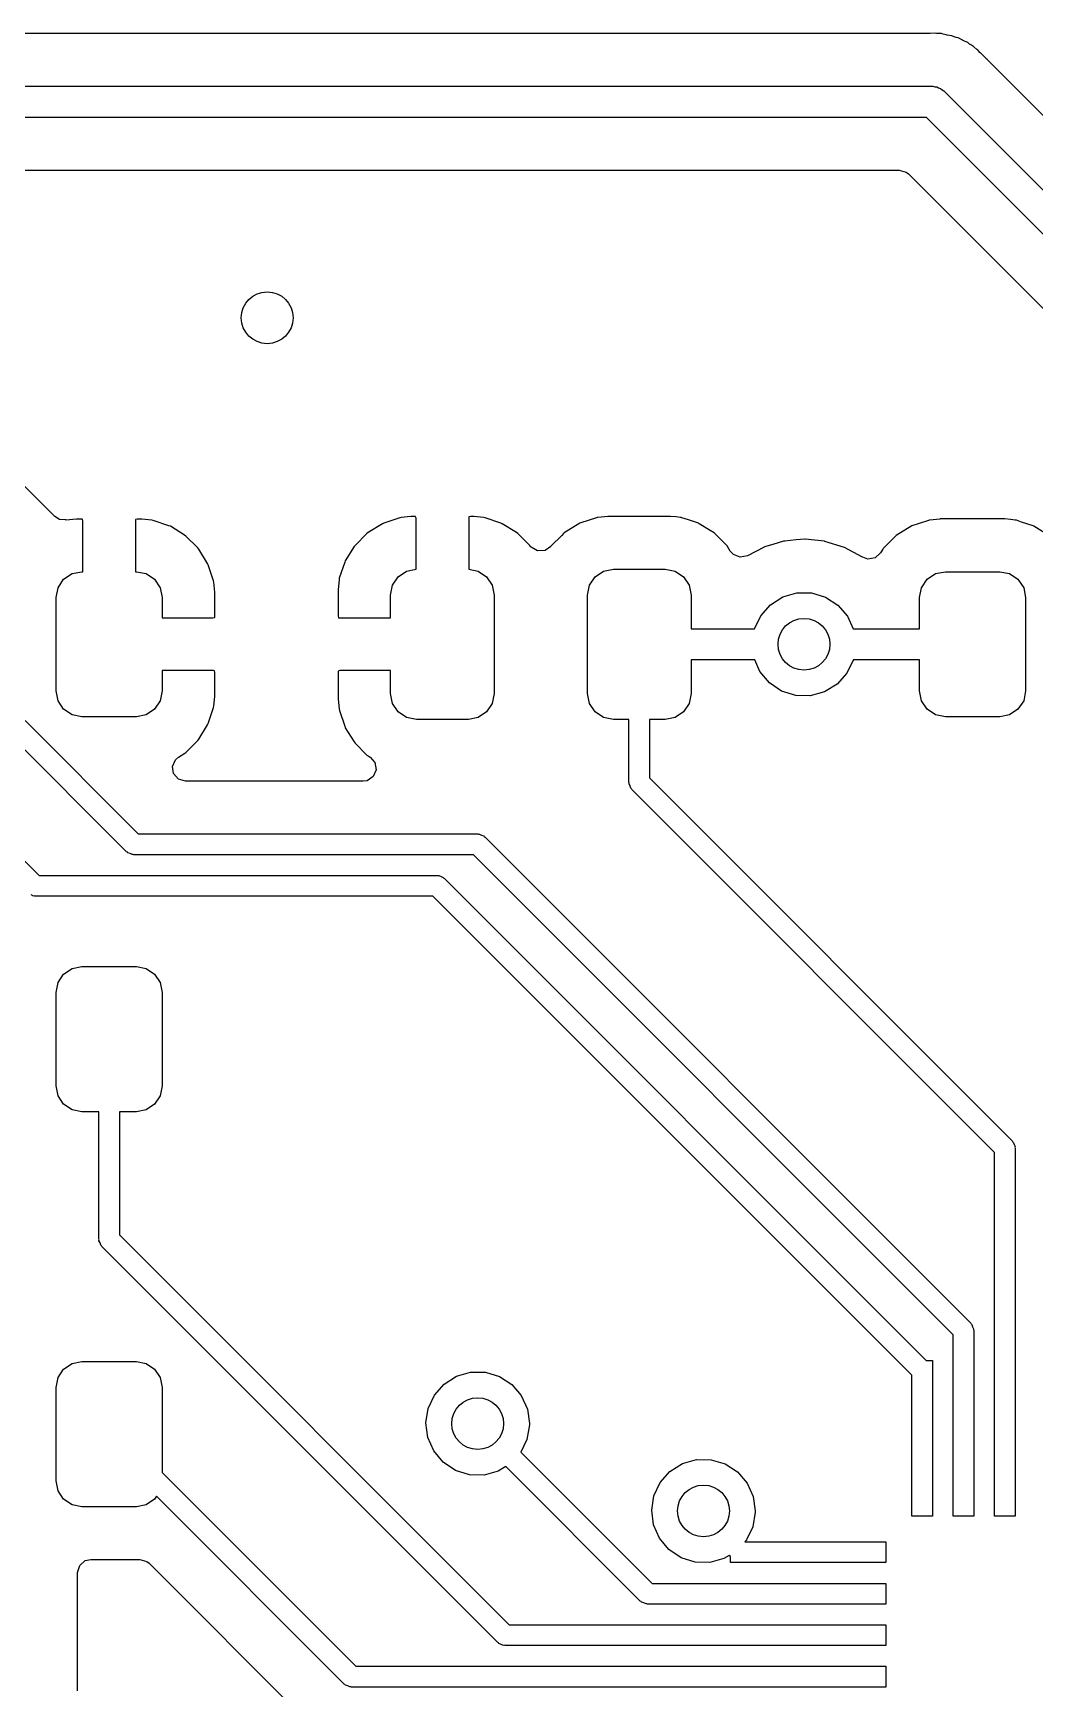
# Model space of a CAD drawing. Extents: x 87 to 209, y -135 to -60.
# Drawn here: x 155.73 to 165.4, y -94.11 to -78.13 of the extents above; entities that cross this region are included whole.
import ezdxf

# ---------------------------------------------------------------- set-up
doc = ezdxf.new("R2010")
doc.units = 0
doc.layers.add('BLACK', color=7, linetype='CONTINUOUS')

msp = doc.modelspace()

# ---------------------------------------------------------------- linework, layer by layer
at = {"layer": 'BLACK', "linetype": 'CONTINUOUS'}
for p, q in [((164.377, -78.1375), (150.977, -78.1375)), ((164.389, -78.1369), (164.377, -78.1375)), ((164.435, -78.1326), (164.389, -78.1369)), ((164.451, -78.1351), (164.435, -78.1326)), ((164.456, -78.1359), (164.451, -78.1351)), ((164.476, -78.1375), (164.456, -78.1359)), ((164.497, -78.1375), (164.476, -78.1375)), ((164.514, -78.1418), (164.497, -78.1375)), ((164.542, -78.149), (164.514, -78.1418)), ((164.554, -78.1514), (164.542, -78.149)), ((164.599, -78.1586), (164.554, -78.1514)), ((164.619, -78.1671), (164.599, -78.1586)), ((164.638, -78.1735), (164.619, -78.1671)), ((164.659, -78.1789), (164.638, -78.1735)), ((164.665, -78.1827), (164.659, -78.1789)), ((164.699, -78.2011), (164.665, -78.1827)), ((164.665, -78.1827), (164.665, -78.1827)), ((164.71, -78.2063), (164.699, -78.2011)), ((164.745, -78.2215), (164.71, -78.2063)), ((164.752, -78.2247), (164.745, -78.2215)), ((164.745, -78.2215), (164.745, -78.2215)), ((164.758, -78.2296), (164.752, -78.2247)), ((164.769, -78.2378), (164.758, -78.2296)), ((164.786, -78.2487), (164.769, -78.2378)), ((164.797, -78.2552), (164.786, -78.2487)), ((164.804, -78.259), (164.797, -78.2552)), ((164.81, -78.2645), (164.804, -78.259)), ((164.838, -78.2906), (164.81, -78.2645)), ((164.847, -78.2984), (164.838, -78.2906)), ((164.851, -78.3011), (164.847, -78.2984)), ((164.871, -78.3216), (164.851, -78.3011)), ((164.874, -78.3244), (164.871, -78.3216)), ((164.926, -78.3729), (164.874, -78.3244)), ((164.93, -78.3796), (164.926, -78.3729)), ((164.938, -78.3884), (164.93, -78.3796)), ((164.93, -78.3796), (164.93, -78.3796)), ((167.062, -80.5121), (164.938, -78.3884)), ((133.736, -78.646), (164.414, -78.646)), ((164.414, -78.646), (164.433, -78.6511)), ((164.433, -78.6511), (164.453, -78.6511)), ((164.453, -78.6511), (164.47, -78.661)), ((164.47, -78.661), (164.489, -78.6661)), ((164.489, -78.6661), (164.503, -78.6801)), ((164.503, -78.6801), (164.52, -78.6899)), ((164.52, -78.6899), (166.73, -80.8997)), ((164.352, -78.946), (133.736, -78.946)), ((166.472, -81.066), (164.352, -78.946)), ((134.299, -79.4545), (164.089, -79.4545)), ((164.089, -79.4545), (164.157, -79.4745)), ((164.157, -79.4745), (164.178, -79.4914)), ((164.178, -79.4914), (165.927, -81.2398)), ((155.939, -82.7956), (155.633, -82.4892)), ((155.984, -82.8245), (155.939, -82.7956)), ((156.043, -82.8288), (155.984, -82.8245)), ((156.044, -82.8314), (156.043, -82.8288)), ((156.146, -82.8207), (156.044, -82.8314)), ((156.153, -82.8204), (156.146, -82.8207)), ((156.195, -82.8204), (156.153, -82.8204)), ((156.202, -82.8221), (156.195, -82.8204)), ((156.204, -82.8233), (156.202, -82.8221)), ((156.208, -82.8385), (156.204, -82.8233)), ((156.208, -83.3284), (156.208, -82.8385)), ((156.718, -82.8263), (156.716, -82.8339)), ((156.716, -82.8339), (156.716, -83.3284)), ((156.719, -82.8249), (156.718, -82.8263)), ((156.734, -82.8204), (156.719, -82.8249)), ((156.772, -82.8204), (156.734, -82.8204)), ((156.778, -82.8207), (156.772, -82.8204)), ((156.873, -82.8304), (156.778, -82.8207)), ((156.886, -82.8333), (156.873, -82.8304)), ((157.04, -82.8844), (156.886, -82.8333)), ((157.053, -82.8906), (157.04, -82.8844)), ((157.191, -82.9756), (157.053, -82.8906)), ((159.1, -82.8662), (158.962, -82.9515)), ((159.113, -82.86), (159.1, -82.8662)), ((159.267, -82.8085), (159.113, -82.86)), ((159.28, -82.8057), (159.267, -82.8085)), ((159.376, -82.7957), (159.28, -82.8057)), ((159.383, -82.7954), (159.376, -82.7957)), ((159.412, -82.7954), (159.383, -82.7954)), ((159.42, -82.7971), (159.412, -82.7954)), ((159.421, -82.7983), (159.42, -82.7971)), ((159.426, -82.8135), (159.421, -82.7983)), ((159.426, -83.3042), (159.426, -82.8135)), ((159.935, -82.8013), (159.934, -82.8089)), ((159.934, -82.8089), (159.934, -83.3042)), ((159.936, -82.7999), (159.935, -82.8013)), ((159.952, -82.7954), (159.936, -82.7999)), ((159.977, -82.7954), (159.952, -82.7954)), ((159.983, -82.7957), (159.977, -82.7954)), ((160.078, -82.8054), (159.983, -82.7957)), ((160.091, -82.8083), (160.078, -82.8054)), ((160.245, -82.8594), (160.091, -82.8083)), ((160.258, -82.8656), (160.245, -82.8594)), ((160.396, -82.9506), (160.258, -82.8656)), ((161.006, -82.8618), (160.855, -82.9549)), ((161.097, -82.8314), (161.006, -82.8618)), ((161.167, -82.8081), (161.097, -82.8314)), ((161.173, -82.8059), (161.167, -82.8081)), ((161.167, -82.8081), (161.167, -82.8081)), ((161.18, -82.8052), (161.173, -82.8059)), ((161.276, -82.7952), (161.18, -82.8052)), ((161.18, -82.8052), (161.18, -82.8052)), ((161.279, -82.7949), (161.276, -82.7952)), ((161.276, -82.7952), (161.276, -82.7952)), ((161.88, -82.7949), (161.279, -82.7949)), ((161.935, -82.8005), (161.88, -82.7949)), ((161.978, -82.8049), (161.935, -82.8005)), ((161.984, -82.8056), (161.978, -82.8049)), ((161.978, -82.8049), (161.978, -82.8049)), ((161.991, -82.8078), (161.984, -82.8056)), ((162.054, -82.8286), (161.991, -82.8078)), ((161.991, -82.8078), (161.991, -82.8078)), ((162.152, -82.8613), (162.054, -82.8286)), ((162.159, -82.8651), (162.152, -82.8613)), ((162.266, -82.9314), (162.159, -82.8651)), ((162.159, -82.8651), (162.159, -82.8651)), ((164.211, -82.8868), (164.06, -82.9799)), ((164.274, -82.8656), (164.211, -82.8868)), ((164.372, -82.8331), (164.274, -82.8656)), ((164.378, -82.8309), (164.372, -82.8331)), ((164.372, -82.8331), (164.372, -82.8331)), ((164.385, -82.8302), (164.378, -82.8309)), ((164.481, -82.8202), (164.385, -82.8302)), ((164.385, -82.8302), (164.385, -82.8302)), ((164.484, -82.8199), (164.481, -82.8202)), ((164.481, -82.8202), (164.481, -82.8202)), ((165.11, -82.8199), (164.484, -82.8199)), ((165.165, -82.8255), (165.11, -82.8199)), ((165.208, -82.8299), (165.165, -82.8255)), ((165.214, -82.8306), (165.208, -82.8299)), ((165.208, -82.8299), (165.208, -82.8299)), ((165.221, -82.8328), (165.214, -82.8306)), ((165.271, -82.8494), (165.221, -82.8328)), ((165.221, -82.8328), (165.221, -82.8328)), ((165.382, -82.8863), (165.271, -82.8494)), ((165.389, -82.8901), (165.382, -82.8863)), ((165.527, -82.9753), (165.389, -82.8901)), ((165.389, -82.8901), (165.389, -82.8901)), ((157.203, -82.9847), (157.191, -82.9756)), ((157.318, -83.0992), (157.203, -82.9847)), ((158.95, -82.9605), (158.836, -83.0752)), ((158.962, -82.9515), (158.95, -82.9605)), ((160.408, -82.9597), (160.396, -82.9506)), ((160.523, -83.0742), (160.408, -82.9597)), ((160.831, -82.9791), (160.73, -83.0801)), ((160.85, -82.9601), (160.831, -82.9791)), ((160.855, -82.9549), (160.85, -82.9601)), ((162.303, -82.9541), (162.266, -82.9314)), ((162.428, -83.0791), (162.303, -82.9541)), ((162.974, -83.0347), (162.869, -83.0656)), ((162.98, -83.033), (162.974, -83.0347)), ((162.974, -83.0347), (162.974, -83.0347)), ((162.986, -83.0324), (162.98, -83.033)), ((163.094, -83.0226), (162.986, -83.0324)), ((162.986, -83.0324), (162.986, -83.0324)), ((163.177, -83.015), (163.094, -83.0226)), ((163.183, -83.0157), (163.177, -83.015)), ((163.367, -83.0351), (163.183, -83.0157)), ((163.183, -83.0157), (163.183, -83.0157)), ((163.373, -83.0357), (163.367, -83.0351)), ((163.367, -83.0351), (163.367, -83.0351)), ((163.562, -83.0942), (163.373, -83.0357)), ((164.06, -82.9799), (163.935, -83.1051)), ((157.327, -83.1106), (157.318, -83.0992)), ((157.412, -83.2484), (157.327, -83.1106)), ((158.827, -83.0866), (158.742, -83.2246)), ((158.836, -83.0752), (158.827, -83.0866)), ((160.531, -83.0843), (160.523, -83.0742)), ((160.538, -83.0928), (160.531, -83.0843)), ((160.599, -83.1285), (160.538, -83.0928)), ((160.67, -83.1252), (160.599, -83.1285)), ((160.727, -83.0846), (160.67, -83.1252)), ((160.73, -83.0801), (160.727, -83.0846)), ((162.459, -83.1297), (162.428, -83.0791)), ((162.489, -83.1629), (162.459, -83.1297)), ((162.555, -83.1889), (162.489, -83.1629)), ((162.625, -83.1751), (162.555, -83.1889)), ((162.785, -83.0917), (162.625, -83.1751)), ((162.79, -83.0888), (162.785, -83.0917)), ((162.785, -83.0917), (162.785, -83.0917)), ((162.869, -83.0656), (162.79, -83.0888)), ((163.736, -83.1883), (163.562, -83.0942)), ((163.737, -83.1877), (163.736, -83.1883)), ((163.786, -83.2063), (163.737, -83.1877)), ((163.856, -83.1949), (163.786, -83.2063)), ((163.909, -83.1474), (163.856, -83.1949)), ((163.931, -83.1113), (163.909, -83.1474)), ((163.935, -83.1051), (163.931, -83.1113)), ((163.931, -83.1113), (163.931, -83.1113)), ((156.023, -83.4016), (156.104, -83.3474)), ((156.104, -83.3474), (156.2, -83.3284)), ((156.2, -83.3284), (156.208, -83.3284)), ((156.716, -83.3284), (156.725, -83.3284)), ((156.725, -83.3284), (156.82, -83.3474)), ((156.82, -83.3474), (156.901, -83.4016)), ((157.418, -83.2616), (157.412, -83.2484)), ((157.469, -83.4158), (157.418, -83.2616)), ((158.736, -83.2378), (158.684, -83.3921)), ((158.742, -83.2246), (158.736, -83.2378)), ((159.199, -83.4577), (159.253, -83.3766)), ((159.253, -83.3766), (159.334, -83.3224)), ((159.334, -83.3224), (159.426, -83.3042)), ((159.934, -83.3042), (160.025, -83.3224)), ((160.025, -83.3224), (160.106, -83.3766)), ((160.106, -83.3766), (160.161, -83.4577)), ((161.099, -83.4577), (161.153, -83.3766)), ((161.153, -83.3766), (161.234, -83.3224)), ((161.234, -83.3224), (161.33, -83.3034)), ((161.33, -83.3034), (161.83, -83.3034)), ((161.83, -83.3034), (161.925, -83.3224)), ((161.925, -83.3224), (162.006, -83.3766)), ((162.006, -83.3766), (162.061, -83.4577)), ((164.358, -83.4016), (164.439, -83.3474)), ((164.439, -83.3474), (164.535, -83.3284)), ((164.535, -83.3284), (165.06, -83.3284)), ((165.06, -83.3284), (165.155, -83.3474)), ((165.155, -83.3474), (165.236, -83.4016)), ((155.95, -83.5784), (155.969, -83.4827)), ((155.969, -83.4827), (156.023, -83.4016)), ((156.901, -83.4016), (156.956, -83.4827)), ((156.956, -83.4827), (156.975, -83.5784)), ((157.472, -83.4292), (157.469, -83.4158)), ((157.482, -83.5248), (157.472, -83.4292)), ((157.483, -83.5313), (157.482, -83.5248)), ((157.483, -83.7609), (157.483, -83.5313)), ((158.682, -83.4055), (158.672, -83.4998)), ((158.672, -83.4998), (158.672, -83.5063)), ((158.672, -83.5063), (158.672, -83.7563)), ((158.684, -83.3921), (158.682, -83.4055)), ((159.18, -83.5534), (159.199, -83.4577)), ((160.161, -83.4577), (160.18, -83.5534)), ((161.08, -83.5534), (161.099, -83.4577)), ((162.061, -83.4577), (162.08, -83.5534)), ((162.965, -83.572), (163.102, -83.533)), ((163.102, -83.533), (163.244, -83.5339)), ((163.244, -83.5339), (163.379, -83.5745)), ((164.285, -83.5784), (164.304, -83.4827)), ((164.304, -83.4827), (164.358, -83.4016)), ((165.236, -83.4016), (165.291, -83.4827)), ((165.291, -83.4827), (165.31, -83.5784)), ((155.95, -84.4784), (155.95, -83.5784)), ((156.975, -83.5784), (156.975, -83.7744)), ((159.18, -83.7744), (159.18, -83.5534)), ((160.18, -83.5534), (160.18, -84.5034)), ((161.08, -84.5034), (161.08, -83.5534)), ((162.08, -83.5534), (162.08, -83.8784)), ((162.752, -83.7539), (162.846, -83.6476)), ((162.846, -83.6476), (162.965, -83.572)), ((163.379, -83.5745), (163.498, -83.6516)), ((163.498, -83.6516), (163.591, -83.759)), ((164.285, -83.8784), (164.285, -83.5784)), ((165.31, -83.5784), (165.31, -84.4784)), ((156.975, -83.7744), (157.464, -83.7744)), ((157.464, -83.7744), (157.48, -83.7699)), ((157.48, -83.7699), (157.481, -83.7685)), ((157.481, -83.7685), (157.483, -83.7609)), ((158.672, -83.7563), (158.676, -83.7715)), ((158.676, -83.7715), (158.677, -83.7727)), ((158.677, -83.7727), (158.685, -83.7744)), ((158.685, -83.7744), (159.18, -83.7744)), ((162.693, -83.8784), (162.752, -83.7539)), ((163.591, -83.759), (163.645, -83.8784)), ((162.08, -83.8784), (162.693, -83.8784)), ((163.645, -83.8784), (164.285, -83.8784)), ((162.695, -84.1784), (162.08, -84.1784)), ((162.08, -84.1784), (162.08, -84.5034)), ((162.745, -84.2926), (162.695, -84.1784)), ((163.646, -84.1804), (163.584, -84.308)), ((164.285, -84.1784), (163.646, -84.1784)), ((163.646, -84.1784), (163.646, -84.1804)), ((164.285, -84.4784), (164.285, -84.1784)), ((157.469, -84.2824), (156.975, -84.2824)), ((156.975, -84.2824), (156.975, -84.4784)), ((157.477, -84.2841), (157.469, -84.2824)), ((157.478, -84.2853), (157.477, -84.2841)), ((157.483, -84.3005), (157.478, -84.2853)), ((157.483, -84.5255), (157.483, -84.3005)), ((158.673, -84.2883), (158.672, -84.2959)), ((158.672, -84.2959), (158.672, -84.5505)), ((158.674, -84.2869), (158.673, -84.2883)), ((158.69, -84.2824), (158.674, -84.2869)), ((159.18, -84.2824), (158.69, -84.2824)), ((159.18, -84.5034), (159.18, -84.2824)), ((162.836, -84.4011), (162.745, -84.2926)), ((163.584, -84.308), (163.489, -84.4131)), ((155.969, -84.5741), (155.95, -84.4784)), ((156.975, -84.4784), (156.956, -84.5741)), ((162.954, -84.4797), (162.836, -84.4011)), ((163.09, -84.522), (162.954, -84.4797)), ((163.368, -84.4873), (163.231, -84.5246)), ((163.489, -84.4131), (163.368, -84.4873)), ((164.304, -84.5741), (164.285, -84.4784)), ((165.31, -84.4784), (165.291, -84.5741)), ((156.023, -84.6552), (155.969, -84.5741)), ((156.104, -84.7094), (156.023, -84.6552)), ((156.901, -84.6552), (156.82, -84.7094)), ((156.956, -84.5741), (156.901, -84.6552)), ((157.419, -84.794), (157.47, -84.6397)), ((157.47, -84.6397), (157.473, -84.6263)), ((157.473, -84.6263), (157.482, -84.532)), ((157.482, -84.532), (157.483, -84.5255)), ((158.672, -84.5505), (158.672, -84.557)), ((158.672, -84.557), (158.682, -84.6526)), ((158.682, -84.6526), (158.685, -84.666)), ((159.199, -84.5991), (159.18, -84.5034)), ((159.253, -84.6802), (159.199, -84.5991)), ((160.161, -84.5991), (160.106, -84.6802)), ((160.18, -84.5034), (160.161, -84.5991)), ((161.099, -84.5991), (161.08, -84.5034)), ((161.153, -84.6802), (161.099, -84.5991)), ((162.061, -84.5991), (162.006, -84.6802)), ((162.08, -84.5034), (162.061, -84.5991)), ((163.231, -84.5246), (163.09, -84.522)), ((164.358, -84.6552), (164.304, -84.5741)), ((164.439, -84.7094), (164.358, -84.6552)), ((165.236, -84.6552), (165.155, -84.7094)), ((165.291, -84.5741), (165.236, -84.6552)), ((155.65, -84.7651), (156.743, -85.8588)), ((156.2, -84.7284), (156.104, -84.7094)), ((156.725, -84.7284), (156.2, -84.7284)), ((156.82, -84.7094), (156.725, -84.7284)), ((157.327, -84.9452), (157.412, -84.8072)), ((157.412, -84.8072), (157.419, -84.794)), ((158.685, -84.666), (158.736, -84.8202)), ((159.334, -84.7344), (159.253, -84.6802)), ((159.43, -84.7534), (159.334, -84.7344)), ((159.93, -84.7534), (159.43, -84.7534)), ((160.025, -84.7344), (159.93, -84.7534)), ((160.106, -84.6802), (160.025, -84.7344)), ((161.234, -84.7344), (161.153, -84.6802)), ((161.33, -84.7534), (161.234, -84.7344)), ((161.48, -84.7534), (161.33, -84.7534)), ((161.48, -85.3594), (161.48, -84.7534)), ((161.83, -84.7534), (161.68, -84.7534)), ((161.68, -84.7534), (161.68, -85.318)), ((161.925, -84.7344), (161.83, -84.7534)), ((162.006, -84.6802), (161.925, -84.7344)), ((164.535, -84.7284), (164.439, -84.7094)), ((165.06, -84.7284), (164.535, -84.7284)), ((165.155, -84.7094), (165.06, -84.7284)), ((156.631, -86.0295), (155.479, -84.8772)), ((157.204, -85.0713), (157.318, -84.9566)), ((157.318, -84.9566), (157.327, -84.9452)), ((158.736, -84.8202), (158.742, -84.8334)), ((158.742, -84.8334), (158.828, -84.9712)), ((158.828, -84.9712), (158.837, -84.9826)), ((157.104, -85.1418), (157.133, -85.1172)), ((157.133, -85.1172), (157.192, -85.0803)), ((157.192, -85.0803), (157.204, -85.0713)), ((158.837, -84.9826), (158.951, -85.0971)), ((158.951, -85.0971), (158.963, -85.1061)), ((158.963, -85.1061), (158.981, -85.117)), ((158.981, -85.117), (159.028, -85.1698)), ((154.737, -85.2076), (155.788, -86.2583)), ((157.074, -85.2064), (157.104, -85.1418)), ((157.085, -85.2766), (157.074, -85.2064)), ((157.131, -85.3303), (157.085, -85.2766)), ((159.039, -85.2399), (159.011, -85.305)), ((159.028, -85.1698), (159.039, -85.2399)), ((157.199, -85.3503), (157.131, -85.3303)), ((158.914, -85.3503), (157.199, -85.3503)), ((158.952, -85.3445), (158.914, -85.3503)), ((159.011, -85.305), (158.952, -85.3445)), ((161.482, -85.3671), (161.48, -85.3594)), ((161.481, -85.375), (161.482, -85.3671)), ((161.491, -85.3959), (161.481, -85.375)), ((161.499, -85.4182), (161.491, -85.3959)), ((161.505, -85.4229), (161.499, -85.4182)), ((161.509, -85.4301), (161.505, -85.4229)), ((165.01, -88.9308), (161.509, -85.4301)), ((161.68, -85.318), (165.18, -88.8187)), ((156.743, -85.8588), (160.02, -85.8588)), ((160.02, -85.8588), (160.028, -85.8613)), ((160.028, -85.8613), (160.036, -85.86)), ((160.036, -85.86), (160.057, -85.8707)), ((160.057, -85.8707), (160.079, -85.8779)), ((160.079, -85.8779), (160.084, -85.8844)), ((160.084, -85.8844), (160.091, -85.8881)), ((160.091, -85.8881), (164.78, -90.5777)), ((156.638, -86.0332), (156.631, -86.0295)), ((156.643, -86.0397), (156.638, -86.0332)), ((156.665, -86.0469), (156.643, -86.0397)), ((156.686, -86.0576), (156.665, -86.0469)), ((156.694, -86.0563), (156.686, -86.0576)), ((156.702, -86.0588), (156.694, -86.0563)), ((159.979, -86.0588), (156.702, -86.0588)), ((164.61, -90.6898), (159.979, -86.0588)), ((155.788, -86.2583), (159.63, -86.2583)), ((159.63, -86.2583), (159.637, -86.2608)), ((159.637, -86.2608), (159.645, -86.2595)), ((159.645, -86.2595), (159.666, -86.2702)), ((159.666, -86.2702), (159.688, -86.2774)), ((159.688, -86.2774), (159.693, -86.2839)), ((159.693, -86.2839), (159.7, -86.2876)), ((159.7, -86.2876), (164.351, -90.9384)), ((155.731, -86.4571), (155.71, -86.4464)), ((155.739, -86.4558), (155.731, -86.4571)), ((155.746, -86.4583), (155.739, -86.4558)), ((159.588, -86.4583), (155.746, -86.4583)), ((164.21, -91.0798), (159.588, -86.4583)), ((155.969, -87.2927), (156.023, -87.2116)), ((156.023, -87.2116), (156.104, -87.1574)), ((156.104, -87.1574), (156.2, -87.1384)), ((156.2, -87.1384), (156.725, -87.1384)), ((156.725, -87.1384), (156.82, -87.1574)), ((156.82, -87.1574), (156.901, -87.2116)), ((156.901, -87.2116), (156.956, -87.2927)), ((155.95, -87.3884), (155.969, -87.2927)), ((156.956, -87.2927), (156.975, -87.3884)), ((155.95, -88.2884), (155.95, -87.3884)), ((156.975, -87.3884), (156.975, -88.2884)), ((155.969, -88.3841), (155.95, -88.2884)), ((156.975, -88.2884), (156.956, -88.3841)), ((156.023, -88.4652), (155.969, -88.3841)), ((156.104, -88.5194), (156.023, -88.4652)), ((156.901, -88.4652), (156.82, -88.5194)), ((156.956, -88.3841), (156.901, -88.4652)), ((156.2, -88.5384), (156.104, -88.5194)), ((156.362, -88.5384), (156.2, -88.5384)), ((156.362, -89.7669), (156.362, -88.5384)), ((156.725, -88.5384), (156.562, -88.5384)), ((156.562, -88.5384), (156.562, -89.7255)), ((156.82, -88.5194), (156.725, -88.5384)), ((165.01, -92.4384), (165.01, -88.9308)), ((165.18, -88.8187), (165.184, -88.8259)), ((165.184, -88.8259), (165.191, -88.8306)), ((165.191, -88.8306), (165.198, -88.8529)), ((165.198, -88.8529), (165.208, -88.8738)), ((165.208, -88.8738), (165.207, -88.8817)), ((165.207, -88.8817), (165.21, -88.8894)), ((165.21, -88.8894), (165.21, -92.4384)), ((156.365, -89.7746), (156.362, -89.7669)), ((156.562, -89.7255), (160.325, -93.4884)), ((156.363, -89.7825), (156.365, -89.7746)), ((156.374, -89.8034), (156.363, -89.7825)), ((156.381, -89.8257), (156.374, -89.8034)), ((156.388, -89.8304), (156.381, -89.8257)), ((156.391, -89.8376), (156.388, -89.8304)), ((160.213, -93.6591), (156.391, -89.8376)), ((164.61, -92.4384), (164.61, -90.6898)), ((164.78, -90.5777), (164.784, -90.5849)), ((164.784, -90.5849), (164.791, -90.5896)), ((164.791, -90.5896), (164.798, -90.6119)), ((164.798, -90.6119), (164.808, -90.6328)), ((164.808, -90.6328), (164.807, -90.6407)), ((164.807, -90.6407), (164.81, -90.6484)), ((164.81, -90.6484), (164.81, -92.4384)), ((155.969, -91.1027), (156.023, -91.0216)), ((156.023, -91.0216), (156.104, -90.9674)), ((156.104, -90.9674), (156.2, -90.9484)), ((156.2, -90.9484), (156.725, -90.9484)), ((156.725, -90.9484), (156.82, -90.9674)), ((156.82, -90.9674), (156.901, -91.0216)), ((156.901, -91.0216), (156.956, -91.1027)), ((164.351, -90.9384), (164.41, -90.9384)), ((164.41, -90.9384), (164.41, -92.4384)), ((155.95, -91.1984), (155.969, -91.1027)), ((155.95, -92.0984), (155.95, -91.1984)), ((156.956, -91.1027), (156.975, -91.1984)), ((156.975, -91.1984), (156.975, -92.0195)), ((159.602, -91.2723), (159.696, -91.166)), ((159.696, -91.166), (159.816, -91.0904)), ((159.816, -91.0904), (159.952, -91.0514)), ((159.952, -91.0514), (160.094, -91.0523)), ((160.094, -91.0523), (160.23, -91.0929)), ((160.23, -91.0929), (160.349, -91.17)), ((160.349, -91.17), (160.441, -91.2774)), ((164.21, -92.4384), (164.21, -91.0798)), ((159.542, -91.4006), (159.602, -91.2723)), ((160.441, -91.2774), (160.5, -91.4065)), ((159.52, -91.5407), (159.542, -91.4006)), ((160.5, -91.4065), (160.52, -91.5468)), ((159.538, -91.6813), (159.52, -91.5407)), ((159.596, -91.811), (159.538, -91.6813)), ((160.52, -91.559), (160.496, -91.6988)), ((160.52, -91.5468), (160.52, -91.559)), ((159.687, -91.9195), (159.596, -91.811)), ((160.496, -91.6988), (160.437, -91.822)), ((160.437, -91.822), (161.703, -93.0879)), ((159.805, -91.9981), (159.687, -91.9195)), ((159.94, -92.0404), (159.805, -91.9981)), ((160.219, -92.0057), (160.082, -92.043)), ((160.292, -91.9605), (160.219, -92.0057)), ((161.59, -93.2586), (160.292, -91.9605)), ((161.876, -92.0086), (161.996, -91.933)), ((161.996, -91.933), (162.132, -91.894)), ((162.132, -91.894), (162.274, -91.8949)), ((162.274, -91.8949), (162.409, -91.9355)), ((162.409, -91.9355), (162.528, -92.0126)), ((155.969, -92.1941), (155.95, -92.0984)), ((156.975, -92.0195), (158.844, -93.8884)), ((160.082, -92.043), (159.94, -92.0404)), ((161.722, -92.2432), (161.782, -92.1149)), ((161.782, -92.1149), (161.876, -92.0086)), ((162.528, -92.0126), (162.621, -92.12)), ((162.621, -92.12), (162.68, -92.249)), ((156.023, -92.2752), (155.969, -92.1941)), ((156.104, -92.3294), (156.023, -92.2752)), ((156.901, -92.2752), (156.82, -92.3294)), ((156.92, -92.2476), (156.901, -92.2752)), ((158.731, -94.0591), (156.92, -92.2476)), ((161.7, -92.3833), (161.722, -92.2432)), ((162.68, -92.249), (162.7, -92.3894)), ((156.2, -92.3484), (156.104, -92.3294)), ((156.725, -92.3484), (156.2, -92.3484)), ((156.82, -92.3294), (156.725, -92.3484)), ((161.718, -92.5238), (161.7, -92.3833)), ((162.7, -92.4016), (162.676, -92.5414)), ((162.7, -92.3894), (162.7, -92.4016)), ((164.41, -92.4384), (164.21, -92.4384)), ((164.81, -92.4384), (164.61, -92.4384)), ((165.21, -92.4384), (165.01, -92.4384)), ((161.775, -92.6536), (161.718, -92.5238)), ((162.676, -92.5414), (162.614, -92.669)), ((161.866, -92.7621), (161.775, -92.6536)), ((161.984, -92.8407), (161.866, -92.7621)), ((162.614, -92.669), (162.599, -92.6861)), ((162.599, -92.6861), (162.601, -92.6884)), ((162.601, -92.6884), (163.96, -92.6884)), ((163.96, -92.6884), (163.96, -92.8884)), ((156.158, -92.9829), (156.178, -92.9148)), ((156.178, -92.9148), (156.231, -92.8683)), ((156.231, -92.8683), (156.284, -92.8569)), ((156.284, -92.8569), (156.758, -92.8569)), ((156.758, -92.8569), (156.826, -92.8769)), ((156.826, -92.8769), (156.847, -92.8938)), ((156.847, -92.8938), (158.338, -94.3846)), ((162.12, -92.8829), (161.984, -92.8407)), ((162.262, -92.8855), (162.12, -92.8829)), ((162.398, -92.8483), (162.262, -92.8855)), ((162.448, -92.8179), (162.398, -92.8483)), ((162.46, -92.8298), (162.448, -92.8179)), ((162.46, -92.8884), (162.46, -92.8298)), ((163.96, -92.8884), (162.46, -92.8884)), ((156.158, -94.1239), (156.158, -92.9829)), ((161.703, -93.0879), (161.861, -93.0879)), ((161.861, -93.0879), (161.864, -93.0889)), ((161.864, -93.0889), (162.46, -93.0889)), ((162.46, -93.0889), (162.46, -93.0884)), ((162.46, -93.0884), (162.537, -93.0884)), ((162.537, -93.0884), (162.539, -93.0879)), ((162.539, -93.0879), (162.931, -93.0879)), ((162.931, -93.0879), (162.933, -93.0884)), ((162.933, -93.0884), (163.96, -93.0884)), ((163.96, -93.0884), (163.96, -93.2884)), ((161.598, -93.2623), (161.59, -93.2586)), ((161.602, -93.2688), (161.598, -93.2623)), ((161.625, -93.2761), (161.602, -93.2688)), ((161.645, -93.2867), (161.625, -93.2761)), ((161.653, -93.2854), (161.645, -93.2867)), ((161.661, -93.2879), (161.653, -93.2854)), ((161.859, -93.2879), (161.661, -93.2879)), ((161.862, -93.2889), (161.859, -93.2879)), ((162.538, -93.2889), (161.862, -93.2889)), ((162.539, -93.2884), (162.538, -93.2889)), ((163.96, -93.2884), (162.539, -93.2884)), ((160.325, -93.4884), (163.96, -93.4884)), ((163.96, -93.4884), (163.96, -93.6884)), ((160.22, -93.6628), (160.213, -93.6591)), ((160.225, -93.6693), (160.22, -93.6628)), ((160.247, -93.6765), (160.225, -93.6693)), ((160.268, -93.6872), (160.247, -93.6765)), ((160.276, -93.6859), (160.268, -93.6872)), ((160.284, -93.6884), (160.276, -93.6859)), ((163.96, -93.6884), (160.284, -93.6884)), ((158.844, -93.8884), (163.96, -93.8884)), ((163.96, -93.8884), (163.96, -94.0884)), ((158.739, -94.0628), (158.731, -94.0591)), ((158.743, -94.0693), (158.739, -94.0628)), ((158.766, -94.0765), (158.743, -94.0693)), ((158.786, -94.0872), (158.766, -94.0765)), ((158.794, -94.0859), (158.786, -94.0872)), ((158.802, -94.0884), (158.794, -94.0859)), ((163.96, -94.0884), (158.802, -94.0884))]:
    msp.add_line(p, q, dxfattribs=at)
at = {"layer": 'BLACK'}
for centre in [(157.988, -80.8788), (163.17, -84.0284), (160.02, -91.5468), (162.2, -92.3894)]:
    msp.add_circle(centre, 0.25, dxfattribs=at)

doc.saveas('drawing.dxf')
